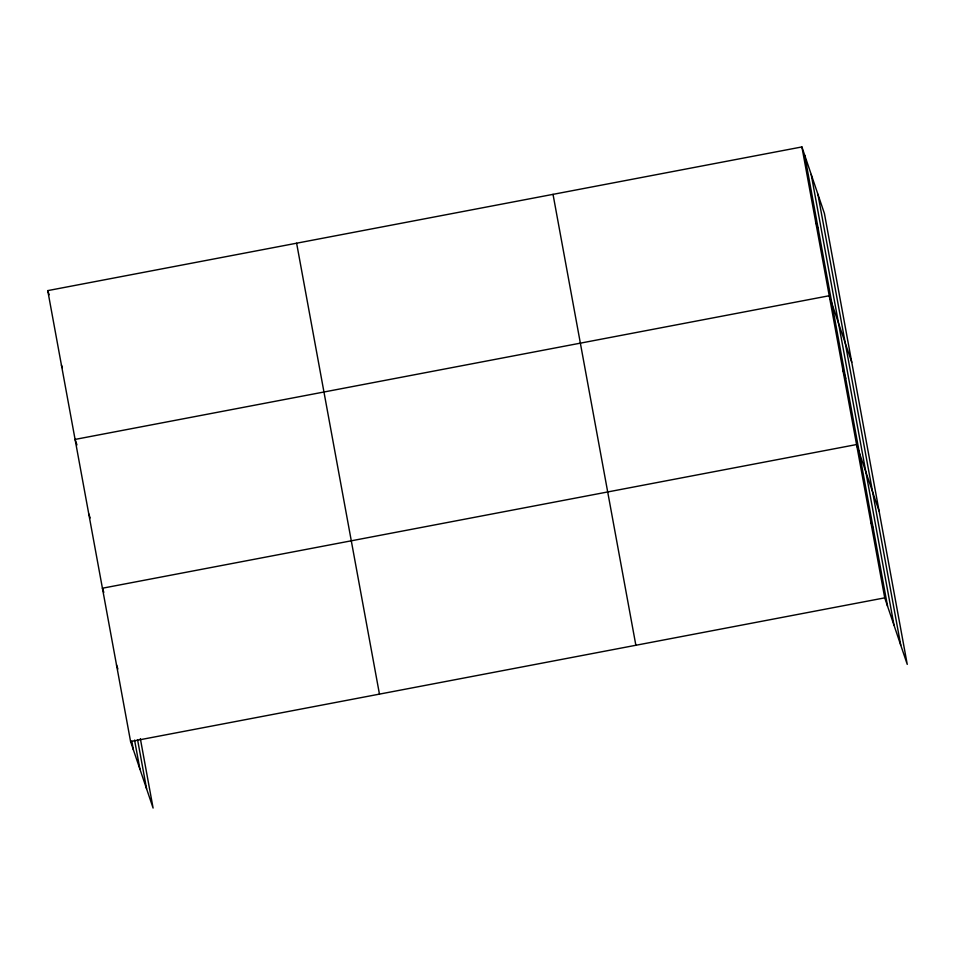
<?xml version="1.0" encoding="UTF-8"?>
<svg xmlns="http://www.w3.org/2000/svg" width="955" height="955" viewBox="0 0 955 955"><rect width="100%" height="100%" fill="white"/><g stroke="black" fill="none" stroke-linecap="round" stroke-linejoin="round"><path stroke-width="1.43" d="M140.349 738.633L153.098 808.061L130.584 741.534L47.75 290.618L801.902 146.939L824.416 213.466L907.25 664.382L884.736 597.854L801.902 146.939M130.584 741.534L884.736 597.854M815.57 221.345L818.363 229.618M851.753 362.267L829.238 295.74L75.087 439.419L76.949 444.935M842.907 370.146L845.7 378.407M879.089 511.068L856.575 444.541L102.424 588.22L103.82 592.351M870.65 521.203L873.455 529.464M47.75 290.618L49.147 294.761M61.418 365.025L62.35 367.782M88.755 513.826L90.152 517.956M116.498 664.871L117.895 669.013M817.91 194.247L900.744 645.15M811.201 174.443L894.035 625.346M804.695 155.211L887.529 606.127M553.029 194.354L635.863 645.27M296.623 243.215L379.457 694.118M137.556 739.659L146.593 788.83M134.571 740.101L139.884 769.026M131.79 741.116L133.378 749.794"/></g></svg>
